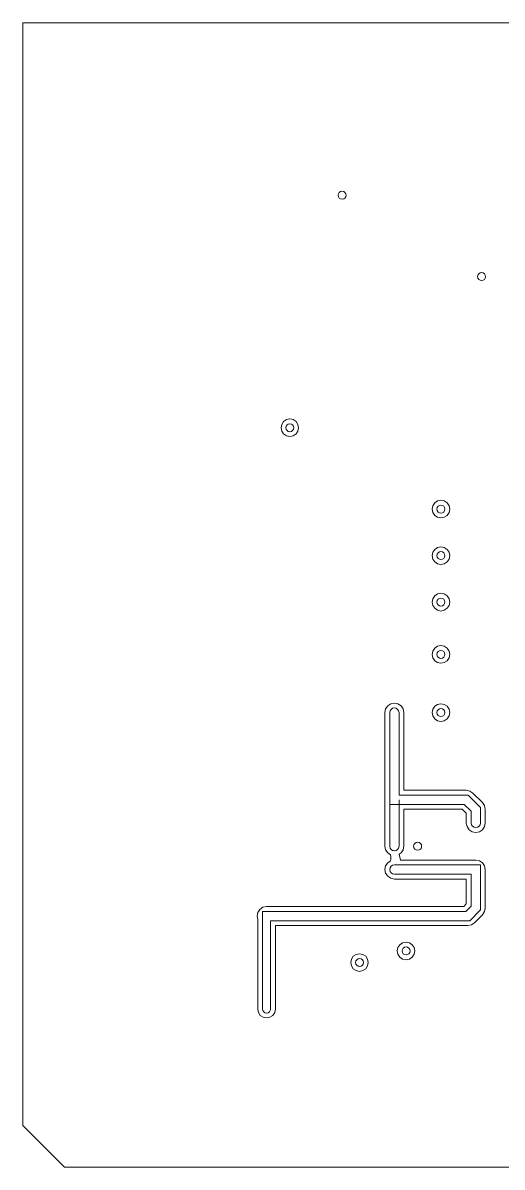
# Model space of a CAD drawing. Header units: inches. Extents: x 26.962 to 27.748, y 2.871 to 3.603.
# Drawn here: x 26.962 to 27.269, y 2.871 to 3.603 of the extents above; entities that cross this region are included whole.
import ezdxf

# ---------------------------------------------------------------- set-up
doc = ezdxf.new("R2010")
doc.units = ezdxf.units.IN
doc.header["$MEASUREMENT"] = 0

msp = doc.modelspace()

# ---------------------------------------------------------------- linework, layer by layer
at = {"color": 125, "lineweight": 0}
for p, q in [((26.96249, 2.89798), (26.96249, 3.60342)), ((26.96249, 3.60342), (27.74511, 3.60342)), ((27.16412, 3.49316), (27.16433, 3.49416)), ((27.16433, 3.49223), (27.16412, 3.49316)), ((27.16433, 3.49416), (27.1649, 3.49501)), ((27.1649, 3.49138), (27.16433, 3.49223)), ((27.1649, 3.49501), (27.16569, 3.49558)), ((27.16569, 3.49558), (27.16669, 3.49573)), ((27.16669, 3.49573), (27.16768, 3.49558)), ((27.16768, 3.49558), (27.16847, 3.49501)), ((27.16847, 3.49501), (27.16904, 3.49416)), ((27.16904, 3.49223), (27.16847, 3.49138)), ((27.16904, 3.49416), (27.16925, 3.49316)), ((27.16925, 3.49316), (27.16904, 3.49223)), ((27.16569, 3.49081), (27.1649, 3.49138)), ((27.16669, 3.49066), (27.16569, 3.49081)), ((27.16768, 3.49081), (27.16669, 3.49066)), ((27.16847, 3.49138), (27.16768, 3.49081)), ((27.25334, 3.4411), (27.25348, 3.44209)), ((27.25348, 3.44017), (27.25334, 3.4411)), ((27.25348, 3.44209), (27.25405, 3.44295)), ((27.25405, 3.44295), (27.25491, 3.44352)), ((27.25491, 3.44352), (27.25591, 3.44366)), ((27.25591, 3.44366), (27.25684, 3.44352)), ((27.25684, 3.44352), (27.25769, 3.44295)), ((27.25769, 3.44295), (27.25826, 3.44209)), ((27.25826, 3.44209), (27.25848, 3.4411)), ((27.25848, 3.4411), (27.25826, 3.44017)), ((27.25405, 3.43931), (27.25348, 3.44017)), ((27.25491, 3.43874), (27.25405, 3.43931)), ((27.25591, 3.4386), (27.25491, 3.43874)), ((27.25684, 3.43874), (27.25591, 3.4386)), ((27.25769, 3.43931), (27.25684, 3.43874)), ((27.25826, 3.44017), (27.25769, 3.43931)), ((27.12803, 3.34659), (27.1276, 3.34445)), ((27.12924, 3.34845), (27.12803, 3.34659)), ((27.1311, 3.34966), (27.12924, 3.34845)), ((27.13067, 3.34445), (27.13088, 3.34545)), ((27.13067, 3.34445), (27.13088, 3.34545)), ((27.13088, 3.34545), (27.13145, 3.34624)), ((27.13088, 3.34545), (27.13145, 3.34624)), ((27.13324, 3.35009), (27.1311, 3.34966)), ((27.13145, 3.34624), (27.13224, 3.34681)), ((27.13145, 3.34624), (27.13224, 3.34681)), ((27.13224, 3.34681), (27.13324, 3.34702)), ((27.13224, 3.34681), (27.13324, 3.34702)), ((27.13538, 3.34966), (27.13324, 3.35009)), ((27.13324, 3.34702), (27.13423, 3.34681)), ((27.13324, 3.34702), (27.13423, 3.34681)), ((27.13423, 3.34681), (27.13502, 3.34624)), ((27.13423, 3.34681), (27.13502, 3.34624)), ((27.13502, 3.34624), (27.13559, 3.34545)), ((27.13502, 3.34624), (27.13559, 3.34545)), ((27.13723, 3.34845), (27.13538, 3.34966)), ((27.13559, 3.34545), (27.1358, 3.34445)), ((27.13559, 3.34545), (27.1358, 3.34445)), ((27.13844, 3.34659), (27.13723, 3.34845)), ((27.13723, 3.34845), (27.13723, 3.34845)), ((27.13887, 3.34445), (27.13844, 3.34659)), ((27.1276, 3.34445), (27.12803, 3.34231)), ((27.12803, 3.34231), (27.12924, 3.34046)), ((27.12924, 3.34046), (27.1311, 3.33925)), ((27.13088, 3.34346), (27.13067, 3.34445)), ((27.13088, 3.34346), (27.13067, 3.34445)), ((27.13145, 3.3426), (27.13088, 3.34346)), ((27.13145, 3.3426), (27.13088, 3.34346)), ((27.1311, 3.33925), (27.13324, 3.33882)), ((27.13224, 3.3421), (27.13145, 3.3426)), ((27.13224, 3.3421), (27.13145, 3.3426)), ((27.13324, 3.34189), (27.13224, 3.3421)), ((27.13324, 3.34189), (27.13224, 3.3421)), ((27.13423, 3.3421), (27.13324, 3.34189)), ((27.13423, 3.3421), (27.13324, 3.34189)), ((27.13324, 3.33882), (27.13538, 3.33925)), ((27.13502, 3.3426), (27.13423, 3.3421)), ((27.13502, 3.3426), (27.13423, 3.3421)), ((27.13559, 3.34346), (27.13502, 3.3426)), ((27.13559, 3.34346), (27.13502, 3.3426)), ((27.13538, 3.33925), (27.13723, 3.34046)), ((27.1358, 3.34445), (27.13559, 3.34346)), ((27.1358, 3.34445), (27.13559, 3.34346)), ((27.13723, 3.34046), (27.13844, 3.34231)), ((27.13844, 3.34231), (27.13887, 3.34445)), ((27.22467, 3.29453), (27.22424, 3.29239)), ((27.22588, 3.29638), (27.22467, 3.29453)), ((27.22774, 3.2976), (27.22588, 3.29638)), ((27.22752, 3.29339), (27.22802, 3.29417)), ((27.22752, 3.29339), (27.22802, 3.29417)), ((27.22988, 3.29802), (27.22774, 3.2976)), ((27.22802, 3.29417), (27.22888, 3.29474)), ((27.22802, 3.29417), (27.22888, 3.29474)), ((27.22888, 3.29474), (27.22988, 3.29496)), ((27.22888, 3.29474), (27.22988, 3.29496)), ((27.23202, 3.2976), (27.22988, 3.29802)), ((27.22988, 3.29496), (27.23087, 3.29474)), ((27.22988, 3.29496), (27.23087, 3.29474)), ((27.23087, 3.29474), (27.23166, 3.29417)), ((27.23087, 3.29474), (27.23166, 3.29417)), ((27.23166, 3.29417), (27.23223, 3.29339)), ((27.23166, 3.29417), (27.23223, 3.29339)), ((27.23387, 3.29638), (27.23202, 3.2976)), ((27.23508, 3.29453), (27.23387, 3.29638)), ((27.23387, 3.29638), (27.23387, 3.29638)), ((27.23551, 3.29239), (27.23508, 3.29453)), ((27.22424, 3.29239), (27.22467, 3.29025)), ((27.22467, 3.29025), (27.22588, 3.28839)), ((27.22588, 3.28839), (27.22774, 3.28718)), ((27.22731, 3.29239), (27.22752, 3.29339)), ((27.22731, 3.29239), (27.22752, 3.29339)), ((27.22752, 3.29139), (27.22731, 3.29239)), ((27.22752, 3.29139), (27.22731, 3.29239)), ((27.22802, 3.29053), (27.22752, 3.29139)), ((27.22802, 3.29053), (27.22752, 3.29139)), ((27.22774, 3.28718), (27.22988, 3.28675)), ((27.22888, 3.29004), (27.22802, 3.29053)), ((27.22888, 3.29004), (27.22802, 3.29053)), ((27.22988, 3.28982), (27.22888, 3.29004)), ((27.22988, 3.28982), (27.22888, 3.29004)), ((27.23087, 3.29004), (27.22988, 3.28982)), ((27.23087, 3.29004), (27.22988, 3.28982)), ((27.22988, 3.28675), (27.23202, 3.28718)), ((27.23166, 3.29053), (27.23087, 3.29004)), ((27.23166, 3.29053), (27.23087, 3.29004)), ((27.23223, 3.29139), (27.23166, 3.29053)), ((27.23223, 3.29139), (27.23166, 3.29053)), ((27.23202, 3.28718), (27.23387, 3.28839)), ((27.23223, 3.29339), (27.23244, 3.29239)), ((27.23223, 3.29339), (27.23244, 3.29239)), ((27.23244, 3.29239), (27.23223, 3.29139)), ((27.23244, 3.29239), (27.23223, 3.29139)), ((27.23387, 3.28839), (27.23508, 3.29025)), ((27.23508, 3.29025), (27.23551, 3.29239)), ((27.22467, 3.26479), (27.22424, 3.26265)), ((27.22588, 3.26664), (27.22467, 3.26479)), ((27.22774, 3.26785), (27.22588, 3.26664)), ((27.22988, 3.26828), (27.22774, 3.26785)), ((27.22802, 3.26443), (27.22888, 3.265)), ((27.22802, 3.26443), (27.22888, 3.265)), ((27.22888, 3.265), (27.22988, 3.26522)), ((27.22888, 3.265), (27.22988, 3.26522)), ((27.23202, 3.26785), (27.22988, 3.26828)), ((27.22988, 3.26522), (27.23087, 3.265)), ((27.22988, 3.26522), (27.23087, 3.265)), ((27.23087, 3.265), (27.23166, 3.26443)), ((27.23087, 3.265), (27.23166, 3.26443)), ((27.23387, 3.26664), (27.23202, 3.26785)), ((27.23508, 3.26479), (27.23387, 3.26664)), ((27.23387, 3.26664), (27.23387, 3.26664)), ((27.23551, 3.26265), (27.23508, 3.26479)), ((27.22424, 3.26265), (27.22467, 3.26044)), ((27.22467, 3.26044), (27.22588, 3.25865)), ((27.22588, 3.25865), (27.22774, 3.25744)), ((27.22731, 3.26265), (27.22752, 3.26365)), ((27.22731, 3.26265), (27.22752, 3.26365)), ((27.22752, 3.26165), (27.22731, 3.26265)), ((27.22752, 3.26165), (27.22731, 3.26265)), ((27.22752, 3.26365), (27.22802, 3.26443)), ((27.22752, 3.26365), (27.22802, 3.26443)), ((27.22802, 3.26079), (27.22752, 3.26165)), ((27.22802, 3.26079), (27.22752, 3.26165)), ((27.22774, 3.25744), (27.22988, 3.25701)), ((27.22888, 3.26029), (27.22802, 3.26079)), ((27.22888, 3.26029), (27.22802, 3.26079)), ((27.22988, 3.26008), (27.22888, 3.26029)), ((27.22988, 3.26008), (27.22888, 3.26029)), ((27.23087, 3.26029), (27.22988, 3.26008)), ((27.23087, 3.26029), (27.22988, 3.26008)), ((27.22988, 3.25701), (27.23202, 3.25744)), ((27.23166, 3.26079), (27.23087, 3.26029)), ((27.23166, 3.26079), (27.23087, 3.26029)), ((27.23166, 3.26443), (27.23223, 3.26365)), ((27.23166, 3.26443), (27.23223, 3.26365)), ((27.23223, 3.26165), (27.23166, 3.26079)), ((27.23223, 3.26165), (27.23166, 3.26079)), ((27.23202, 3.25744), (27.23387, 3.25865)), ((27.23223, 3.26365), (27.23244, 3.26265)), ((27.23223, 3.26365), (27.23244, 3.26265)), ((27.23244, 3.26265), (27.23223, 3.26165)), ((27.23244, 3.26265), (27.23223, 3.26165)), ((27.23387, 3.25865), (27.23508, 3.26044)), ((27.23508, 3.26044), (27.23551, 3.26265)), ((27.22588, 3.2369), (27.22467, 3.23505)), ((27.22774, 3.23811), (27.22588, 3.2369)), ((27.22988, 3.23854), (27.22774, 3.23811)), ((27.22888, 3.23526), (27.22988, 3.23547)), ((27.22888, 3.23526), (27.22988, 3.23547)), ((27.23202, 3.23811), (27.22988, 3.23854)), ((27.22988, 3.23547), (27.23087, 3.23526)), ((27.22988, 3.23547), (27.23087, 3.23526)), ((27.23387, 3.2369), (27.23202, 3.23811)), ((27.23508, 3.23505), (27.23387, 3.2369)), ((27.23387, 3.2369), (27.23387, 3.2369)), ((27.22467, 3.23505), (27.22424, 3.23291)), ((27.22424, 3.23291), (27.22467, 3.2307)), ((27.22467, 3.2307), (27.22588, 3.22891)), ((27.22588, 3.22891), (27.22774, 3.2277)), ((27.22731, 3.23291), (27.22752, 3.23383)), ((27.22731, 3.23291), (27.22752, 3.23383)), ((27.22752, 3.23191), (27.22731, 3.23291)), ((27.22752, 3.23191), (27.22731, 3.23291)), ((27.22752, 3.23383), (27.22802, 3.23469)), ((27.22752, 3.23383), (27.22802, 3.23469)), ((27.22802, 3.23105), (27.22752, 3.23191)), ((27.22802, 3.23105), (27.22752, 3.23191)), ((27.22802, 3.23469), (27.22888, 3.23526)), ((27.22802, 3.23469), (27.22888, 3.23526)), ((27.22888, 3.23048), (27.22802, 3.23105)), ((27.22888, 3.23048), (27.22802, 3.23105)), ((27.22988, 3.23034), (27.22888, 3.23048)), ((27.22988, 3.23034), (27.22888, 3.23048)), ((27.23087, 3.23048), (27.22988, 3.23034)), ((27.23087, 3.23048), (27.22988, 3.23034)), ((27.23087, 3.23526), (27.23166, 3.23469)), ((27.23087, 3.23526), (27.23166, 3.23469)), ((27.23166, 3.23105), (27.23087, 3.23048)), ((27.23166, 3.23105), (27.23087, 3.23048)), ((27.23166, 3.23469), (27.23223, 3.23383)), ((27.23166, 3.23469), (27.23223, 3.23383)), ((27.23223, 3.23191), (27.23166, 3.23105)), ((27.23223, 3.23191), (27.23166, 3.23105)), ((27.23202, 3.2277), (27.23387, 3.22891)), ((27.23223, 3.23383), (27.23244, 3.23291)), ((27.23223, 3.23383), (27.23244, 3.23291)), ((27.23244, 3.23291), (27.23223, 3.23191)), ((27.23244, 3.23291), (27.23223, 3.23191)), ((27.23387, 3.22891), (27.23508, 3.2307)), ((27.23551, 3.23291), (27.23508, 3.23505)), ((27.23508, 3.2307), (27.23551, 3.23291)), ((27.22774, 3.2277), (27.22988, 3.2272)), ((27.22988, 3.2272), (27.23202, 3.2277)), ((27.22467, 3.2016), (27.22424, 3.19939)), ((27.22424, 3.19939), (27.22467, 3.19725)), ((27.22588, 3.20338), (27.22467, 3.2016)), ((27.22774, 3.20466), (27.22588, 3.20338)), ((27.22731, 3.19939), (27.22752, 3.20038)), ((27.22731, 3.19939), (27.22752, 3.20038)), ((27.22752, 3.19846), (27.22731, 3.19939)), ((27.22752, 3.19846), (27.22731, 3.19939)), ((27.22752, 3.20038), (27.22802, 3.20124)), ((27.22752, 3.20038), (27.22802, 3.20124)), ((27.22988, 3.20509), (27.22774, 3.20466)), ((27.22802, 3.20124), (27.22888, 3.20181)), ((27.22802, 3.20124), (27.22888, 3.20181)), ((27.22888, 3.20181), (27.22988, 3.20195)), ((27.22888, 3.20181), (27.22988, 3.20195)), ((27.23202, 3.20466), (27.22988, 3.20509)), ((27.22988, 3.20195), (27.23087, 3.20181)), ((27.22988, 3.20195), (27.23087, 3.20181)), ((27.23087, 3.20181), (27.23166, 3.20124)), ((27.23087, 3.20181), (27.23166, 3.20124)), ((27.23166, 3.20124), (27.23223, 3.20038)), ((27.23166, 3.20124), (27.23223, 3.20038)), ((27.23387, 3.20338), (27.23202, 3.20466)), ((27.23223, 3.20038), (27.23244, 3.19939)), ((27.23223, 3.20038), (27.23244, 3.19939)), ((27.23244, 3.19939), (27.23223, 3.19846)), ((27.23244, 3.19939), (27.23223, 3.19846)), ((27.23508, 3.2016), (27.23387, 3.20338)), ((27.23387, 3.20338), (27.23387, 3.20338)), ((27.23551, 3.19939), (27.23508, 3.2016)), ((27.23508, 3.19725), (27.23551, 3.19939)), ((27.22467, 3.19725), (27.22588, 3.19539)), ((27.22588, 3.19539), (27.22774, 3.19418)), ((27.22802, 3.1976), (27.22752, 3.19846)), ((27.22802, 3.1976), (27.22752, 3.19846)), ((27.22774, 3.19418), (27.22988, 3.19375)), ((27.22888, 3.19703), (27.22802, 3.1976)), ((27.22888, 3.19703), (27.22802, 3.1976)), ((27.22988, 3.19682), (27.22888, 3.19703)), ((27.22988, 3.19682), (27.22888, 3.19703)), ((27.23087, 3.19703), (27.22988, 3.19682)), ((27.23087, 3.19703), (27.22988, 3.19682)), ((27.22988, 3.19375), (27.23202, 3.19418)), ((27.23166, 3.1976), (27.23087, 3.19703)), ((27.23166, 3.1976), (27.23087, 3.19703)), ((27.23223, 3.19846), (27.23166, 3.1976)), ((27.23223, 3.19846), (27.23166, 3.1976)), ((27.23202, 3.19418), (27.23387, 3.19539)), ((27.23387, 3.19539), (27.23508, 3.19725)), ((27.1945, 3.16458), (27.19407, 3.16223)), ((27.19407, 3.16223), (27.19407, 3.13249)), ((27.19586, 3.16651), (27.1945, 3.16458)), ((27.19778, 3.16786), (27.19586, 3.16651)), ((27.19735, 3.16337), (27.19714, 3.16223)), ((27.19714, 3.16223), (27.19714, 3.13249)), ((27.198, 3.16429), (27.19735, 3.16337)), ((27.20014, 3.16829), (27.19778, 3.16786)), ((27.19899, 3.16501), (27.198, 3.16429)), ((27.20014, 3.16522), (27.19899, 3.16501)), ((27.20242, 3.16786), (27.20014, 3.16829)), ((27.20128, 3.16501), (27.20014, 3.16522)), ((27.2022, 3.16429), (27.20128, 3.16501)), ((27.20285, 3.16337), (27.2022, 3.16429)), ((27.20441, 3.16651), (27.20242, 3.16786)), ((27.20313, 3.16223), (27.20285, 3.16337)), ((27.20313, 3.16223), (27.20313, 3.13249)), ((27.2057, 3.16458), (27.20441, 3.16651)), ((27.20441, 3.16651), (27.20441, 3.16651)), ((27.2062, 3.16223), (27.2057, 3.16458)), ((27.2062, 3.13249), (27.2062, 3.16223)), ((27.22467, 3.16437), (27.22424, 3.16223)), ((27.22424, 3.16223), (27.22467, 3.16009)), ((27.22588, 3.16622), (27.22467, 3.16437)), ((27.22774, 3.16743), (27.22588, 3.16622)), ((27.22731, 3.16223), (27.22752, 3.16323)), ((27.22731, 3.16223), (27.22752, 3.16323)), ((27.22752, 3.16123), (27.22731, 3.16223)), ((27.22752, 3.16123), (27.22731, 3.16223)), ((27.22752, 3.16323), (27.22802, 3.16401)), ((27.22752, 3.16323), (27.22802, 3.16401)), ((27.22988, 3.16786), (27.22774, 3.16743)), ((27.22802, 3.16401), (27.22888, 3.16458)), ((27.22802, 3.16401), (27.22888, 3.16458)), ((27.22888, 3.16458), (27.22988, 3.16479)), ((27.22888, 3.16458), (27.22988, 3.16479)), ((27.23202, 3.16743), (27.22988, 3.16786)), ((27.22988, 3.16479), (27.23087, 3.16458)), ((27.22988, 3.16479), (27.23087, 3.16458)), ((27.23087, 3.16458), (27.23166, 3.16401)), ((27.23087, 3.16458), (27.23166, 3.16401)), ((27.23166, 3.16401), (27.23223, 3.16323)), ((27.23166, 3.16401), (27.23223, 3.16323)), ((27.23387, 3.16622), (27.23202, 3.16743)), ((27.23223, 3.16323), (27.23244, 3.16223)), ((27.23223, 3.16323), (27.23244, 3.16223)), ((27.23244, 3.16223), (27.23223, 3.16123)), ((27.23244, 3.16223), (27.23223, 3.16123)), ((27.23508, 3.16437), (27.23387, 3.16622)), ((27.23387, 3.16622), (27.23387, 3.16622)), ((27.23551, 3.16223), (27.23508, 3.16437)), ((27.23508, 3.16009), (27.23551, 3.16223)), ((27.22467, 3.16009), (27.22588, 3.15823)), ((27.22588, 3.15823), (27.22774, 3.15702)), ((27.22802, 3.16044), (27.22752, 3.16123)), ((27.22802, 3.16044), (27.22752, 3.16123)), ((27.22774, 3.15702), (27.22988, 3.15659)), ((27.22888, 3.15987), (27.22802, 3.16044)), ((27.22888, 3.15987), (27.22802, 3.16044)), ((27.22988, 3.15966), (27.22888, 3.15987)), ((27.22988, 3.15966), (27.22888, 3.15987)), ((27.23087, 3.15987), (27.22988, 3.15966)), ((27.23087, 3.15987), (27.22988, 3.15966)), ((27.22988, 3.15659), (27.23202, 3.15702)), ((27.23166, 3.16044), (27.23087, 3.15987)), ((27.23166, 3.16044), (27.23087, 3.15987)), ((27.23223, 3.16123), (27.23166, 3.16044)), ((27.23223, 3.16123), (27.23166, 3.16044)), ((27.23202, 3.15702), (27.23387, 3.15823)), ((27.23387, 3.15823), (27.23508, 3.16009)), ((27.19407, 3.13249), (27.19407, 3.10645)), ((27.19714, 3.13249), (27.19714, 3.10346)), ((27.20313, 3.13249), (27.20313, 3.10945)), ((27.2062, 3.11252), (27.2062, 3.13249)), ((27.24607, 3.11252), (27.2062, 3.11252)), ((27.24835, 3.11202), (27.24607, 3.11252)), ((27.25035, 3.11073), (27.24835, 3.11202)), ((27.19407, 3.10645), (27.19407, 3.07671)), ((27.19714, 3.10645), (27.19714, 3.07671)), ((27.20313, 3.10945), (27.24728, 3.10945)), ((27.20313, 3.10645), (27.20313, 3.07671)), ((27.24728, 3.10945), (27.25512, 3.10153)), ((27.25648, 3.1046), (27.25035, 3.11073)), ((27.25776, 3.10267), (27.25648, 3.1046)), ((27.19714, 3.10346), (27.24478, 3.10346)), ((27.2062, 3.07671), (27.2062, 3.10039)), ((27.2062, 3.10039), (27.24357, 3.10039)), ((27.24357, 3.10039), (27.24607, 3.09782)), ((27.24478, 3.10346), (27.2492, 3.09911)), ((27.24607, 3.09782), (27.24607, 3.09155)), ((27.2492, 3.09911), (27.2492, 3.09155)), ((27.25512, 3.10153), (27.25512, 3.09155)), ((27.25826, 3.10032), (27.25776, 3.10267)), ((27.25826, 3.09155), (27.25826, 3.10032)), ((27.24607, 3.09155), (27.24657, 3.08926)), ((27.24657, 3.08926), (27.24785, 3.08727)), ((27.2492, 3.09155), (27.24942, 3.09041)), ((27.24942, 3.09041), (27.25006, 3.08948)), ((27.25006, 3.08948), (27.25106, 3.08884)), ((27.25327, 3.08884), (27.25427, 3.08948)), ((27.25427, 3.08948), (27.25491, 3.09041)), ((27.25491, 3.09041), (27.25512, 3.09155)), ((27.25648, 3.08727), (27.25776, 3.08926)), ((27.25776, 3.08926), (27.25826, 3.09155)), ((27.24785, 3.08727), (27.24985, 3.08598)), ((27.24985, 3.08598), (27.2522, 3.08548)), ((27.25106, 3.08884), (27.2522, 3.08862)), ((27.2522, 3.08862), (27.25327, 3.08884)), ((27.2522, 3.08548), (27.25448, 3.08598)), ((27.25448, 3.08598), (27.25648, 3.08727)), ((27.19407, 3.07671), (27.1945, 3.07436)), ((27.1945, 3.07436), (27.19586, 3.07243)), ((27.19714, 3.07671), (27.19735, 3.07557)), ((27.19735, 3.07557), (27.198, 3.07457)), ((27.198, 3.07457), (27.19899, 3.07393)), ((27.20128, 3.07393), (27.2022, 3.07457)), ((27.2022, 3.07457), (27.20285, 3.07557)), ((27.20285, 3.07557), (27.20313, 3.07671)), ((27.20441, 3.07243), (27.2057, 3.07436)), ((27.2057, 3.07436), (27.2062, 3.07671)), ((27.2124, 3.07671), (27.21262, 3.07771)), ((27.21262, 3.07571), (27.2124, 3.07671)), ((27.21262, 3.07771), (27.21319, 3.07849)), ((27.21319, 3.07486), (27.21262, 3.07571)), ((27.21319, 3.07849), (27.21404, 3.07907)), ((27.21404, 3.07436), (27.21319, 3.07486)), ((27.21404, 3.07907), (27.21497, 3.07928)), ((27.21497, 3.07414), (27.21404, 3.07436)), ((27.21497, 3.07928), (27.21597, 3.07907)), ((27.21597, 3.07436), (27.21497, 3.07414)), ((27.21597, 3.07907), (27.21682, 3.07849)), ((27.21682, 3.07486), (27.21597, 3.07436)), ((27.21682, 3.07849), (27.2174, 3.07771)), ((27.2174, 3.07571), (27.21682, 3.07486)), ((27.2174, 3.07771), (27.21754, 3.07671)), ((27.21754, 3.07671), (27.2174, 3.07571)), ((27.19586, 3.07243), (27.19764, 3.07122)), ((27.19764, 3.0673), (27.19586, 3.06608)), ((27.19764, 3.07122), (27.19778, 3.07022)), ((27.19778, 3.0683), (27.19764, 3.0673)), ((27.19778, 3.07022), (27.19778, 3.0683)), ((27.19899, 3.07393), (27.20014, 3.07372)), ((27.20014, 3.07372), (27.20128, 3.07393)), ((27.2032, 3.07158), (27.20441, 3.07243)), ((27.20399, 3.06787), (27.2032, 3.07158)), ((27.2522, 3.06787), (27.20399, 3.06787)), ((27.25448, 3.06744), (27.2522, 3.06787)), ((27.25648, 3.06608), (27.25448, 3.06744)), ((27.1945, 3.06416), (27.19407, 3.06181)), ((27.19407, 3.06181), (27.1945, 3.05952)), ((27.19586, 3.06608), (27.1945, 3.06416)), ((27.19735, 3.06295), (27.19714, 3.06181)), ((27.19714, 3.06181), (27.19735, 3.06066)), ((27.198, 3.06395), (27.19735, 3.06295)), ((27.19735, 3.06066), (27.198, 3.05974)), ((27.19899, 3.06459), (27.198, 3.06395)), ((27.198, 3.05974), (27.19899, 3.0591)), ((27.20014, 3.0648), (27.19899, 3.06459)), ((27.20014, 3.0648), (27.21497, 3.0648)), ((27.21497, 3.0648), (27.25512, 3.0648)), ((27.25512, 3.0648), (27.25512, 3.03599)), ((27.25776, 3.06416), (27.25648, 3.06608)), ((27.25826, 3.06181), (27.25776, 3.06416)), ((27.25826, 3.0372), (27.25826, 3.06181)), ((27.1945, 3.05952), (27.19586, 3.05753)), ((27.19586, 3.05753), (27.19778, 3.05624)), ((27.19778, 3.05624), (27.20014, 3.05574)), ((27.19899, 3.0591), (27.20014, 3.05881)), ((27.20014, 3.05881), (27.21497, 3.05881)), ((27.20014, 3.05574), (27.24607, 3.05574)), ((27.21497, 3.05881), (27.2492, 3.05881)), ((27.24607, 3.05574), (27.24607, 3.03977)), ((27.2492, 3.05881), (27.2492, 3.03848)), ((27.11833, 3.03813), (27.11605, 3.0377)), ((27.2445, 3.03813), (27.11833, 3.03813)), ((27.24607, 3.03977), (27.2445, 3.03813)), ((27.2492, 3.03848), (27.24578, 3.03506)), ((27.11277, 3.03442), (27.11227, 3.03206)), ((27.11227, 3.03206), (27.11269, 3.03014)), ((27.11405, 3.03634), (27.11277, 3.03442)), ((27.11605, 3.0377), (27.11405, 3.03634)), ((27.14807, 3.03506), (27.11576, 3.03506)), ((27.11576, 3.03506), (27.11576, 2.97258)), ((27.17781, 3.03506), (27.14807, 3.03506)), ((27.20755, 3.03506), (27.17781, 3.03506)), ((27.23729, 3.03506), (27.20755, 3.03506)), ((27.24578, 3.03506), (27.23729, 3.03506)), ((27.25512, 3.03599), (27.24828, 3.02907)), ((27.25127, 3.02778), (27.25648, 3.03292)), ((27.25648, 3.03292), (27.25776, 3.03492)), ((27.25776, 3.03492), (27.25826, 3.0372)), ((27.11269, 3.03014), (27.11269, 2.97258)), ((27.14807, 3.02907), (27.12097, 3.02907)), ((27.12097, 3.02907), (27.12097, 2.97258)), ((27.12403, 2.97258), (27.12403, 3.026)), ((27.12403, 3.026), (27.24699, 3.026)), ((27.17781, 3.02907), (27.14807, 3.02907)), ((27.20755, 3.02907), (27.17781, 3.02907)), ((27.23729, 3.02907), (27.20755, 3.02907)), ((27.24828, 3.02907), (27.23729, 3.02907)), ((27.24699, 3.026), (27.24935, 3.02643)), ((27.24935, 3.02643), (27.25127, 3.02778)), ((27.20235, 3.01195), (27.20192, 3.00974)), ((27.20192, 3.00974), (27.20235, 3.0076)), ((27.20356, 3.01373), (27.20235, 3.01195)), ((27.20541, 3.01495), (27.20356, 3.01373)), ((27.20499, 3.00974), (27.2052, 3.01074)), ((27.2052, 3.00874), (27.20499, 3.00974)), ((27.2052, 3.01074), (27.20577, 3.01159)), ((27.20577, 3.00796), (27.2052, 3.00874)), ((27.20755, 3.01537), (27.20541, 3.01495)), ((27.20577, 3.01159), (27.20655, 3.01209)), ((27.20655, 3.01209), (27.20755, 3.01231)), ((27.20969, 3.01495), (27.20755, 3.01537)), ((27.20755, 3.01231), (27.20855, 3.01209)), ((27.20855, 3.01209), (27.20941, 3.01159)), ((27.20941, 3.01159), (27.20991, 3.01074)), ((27.20991, 3.00874), (27.20941, 3.00796)), ((27.21155, 3.01373), (27.20969, 3.01495)), ((27.20991, 3.01074), (27.21012, 3.00974)), ((27.21012, 3.00974), (27.20991, 3.00874)), ((27.21276, 3.01195), (27.21155, 3.01373)), ((27.21155, 3.01373), (27.21155, 3.01373)), ((27.21319, 3.00974), (27.21276, 3.01195)), ((27.21276, 3.0076), (27.21319, 3.00974)), ((27.17261, 3.00446), (27.17218, 3.00232)), ((27.17218, 3.00232), (27.17261, 3.00018)), ((27.17382, 3.00632), (27.17261, 3.00446)), ((27.17567, 3.00753), (27.17382, 3.00632)), ((27.17524, 3.00232), (27.17546, 3.00332)), ((27.17546, 3.00132), (27.17524, 3.00232)), ((27.17546, 3.00332), (27.17603, 3.00411)), ((27.17603, 3.00054), (27.17546, 3.00132)), ((27.17781, 3.00796), (27.17567, 3.00753)), ((27.17603, 3.00411), (27.17688, 3.00468)), ((27.17688, 3.00468), (27.17781, 3.00489)), ((27.18002, 3.00753), (27.17781, 3.00796)), ((27.17781, 3.00489), (27.17881, 3.00468)), ((27.17881, 3.00468), (27.17967, 3.00411)), ((27.17967, 3.00411), (27.18017, 3.00332)), ((27.18017, 3.00132), (27.17967, 3.00054)), ((27.18181, 3.00632), (27.18002, 3.00753)), ((27.18017, 3.00332), (27.18038, 3.00232)), ((27.18038, 3.00232), (27.18017, 3.00132)), ((27.18302, 3.00446), (27.18181, 3.00632)), ((27.18181, 3.00632), (27.18181, 3.00632)), ((27.18345, 3.00232), (27.18302, 3.00446)), ((27.18302, 3.00018), (27.18345, 3.00232)), ((27.20235, 3.0076), (27.20356, 3.00575)), ((27.20356, 3.00575), (27.20541, 3.00453)), ((27.20541, 3.00453), (27.20755, 3.00411)), ((27.20655, 3.00739), (27.20577, 3.00796)), ((27.20755, 3.00717), (27.20655, 3.00739)), ((27.20855, 3.00739), (27.20755, 3.00717)), ((27.20755, 3.00411), (27.20969, 3.00453)), ((27.20941, 3.00796), (27.20855, 3.00739)), ((27.20969, 3.00453), (27.21155, 3.00575)), ((27.21155, 3.00575), (27.21276, 3.0076)), ((27.17261, 3.00018), (27.17382, 2.99833)), ((27.17382, 2.99833), (27.17567, 2.99712)), ((27.17567, 2.99712), (27.17781, 2.99669)), ((27.17688, 2.99997), (27.17603, 3.00054)), ((27.17781, 2.99976), (27.17688, 2.99997)), ((27.17881, 2.99997), (27.17781, 2.99976)), ((27.17781, 2.99669), (27.18002, 2.99712)), ((27.17967, 3.00054), (27.17881, 2.99997)), ((27.18002, 2.99712), (27.18181, 2.99833)), ((27.18181, 2.99833), (27.18302, 3.00018)), ((27.11269, 2.97258), (27.11312, 2.97037)), ((27.11576, 2.97258), (27.11598, 2.97158)), ((27.12075, 2.97158), (27.12097, 2.97258)), ((27.12361, 2.97037), (27.12403, 2.97258)), ((27.11312, 2.97037), (27.11434, 2.96852)), ((27.11434, 2.96852), (27.11619, 2.9673)), ((27.11655, 2.97073), (27.11598, 2.97158)), ((27.11598, 2.97158), (27.11655, 2.97073)), ((27.11619, 2.9673), (27.11833, 2.96688)), ((27.11655, 2.97073), (27.11733, 2.97016)), ((27.11733, 2.97016), (27.11833, 2.96994)), ((27.11833, 2.96994), (27.11933, 2.97016)), ((27.11833, 2.96688), (27.12054, 2.9673)), ((27.11933, 2.97016), (27.12018, 2.97073)), ((27.12075, 2.97158), (27.12018, 2.97073)), ((27.12018, 2.97073), (27.12075, 2.97158)), ((27.12054, 2.9673), (27.12239, 2.96852)), ((27.12239, 2.96852), (27.12361, 2.97037)), ((26.98909, 2.87145), (26.96249, 2.89798)), ((27.74824, 2.87145), (26.98909, 2.87145))]:
    msp.add_line(p, q, dxfattribs=at)

doc.saveas('drawing.dxf')
